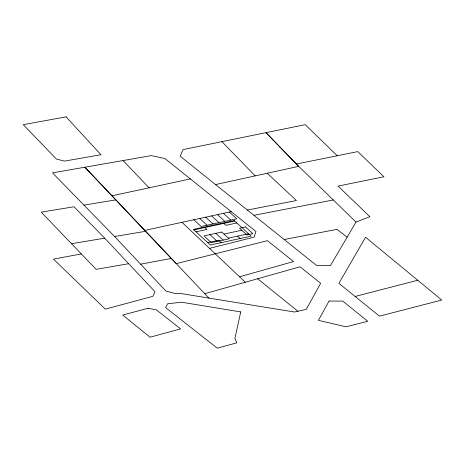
<?xml version="1.0" encoding="UTF-8"?>
<svg xmlns="http://www.w3.org/2000/svg" width="465" height="465" viewBox="0 0 465 465"><rect width="100%" height="100%" fill="white"/><g stroke="black" fill="none" stroke-linecap="round" stroke-linejoin="round"><path stroke-width="0.7" d="M347.14 237.167L356.021 222.055L369.878 216.702L338.009 186.093L383.945 176.781L357.771 151.596L296.321 164.035L266.021 132.659L183.018 149.591L180.199 156.257L316.729 265.591L330.406 265.631L347.14 237.167L336.945 229.35L284.202 239.539M239.568 276.797L293.514 261.557L267.433 240.672L176.252 263.643L84.874 167.22L52.504 172.864L114.57 236.505L165.883 290.991L175.148 293.543L181.141 293.572L294.438 312.009L306.261 309.399L320.647 283.295L300.047 266.794L204.757 293.7M355.126 296.472L417.744 280.25L441.75 300.035L379.492 316.159L338.886 283.359L365.56 237.266L417.744 280.25M209.512 248.368L254 237.156L255.988 231.494L164.93 158.536L151.363 155.612L84.874 167.22L144.76 230.402L231.215 211.645M215.539 184.564L298.704 166.354L266.021 132.659L305.203 124.655L337.235 155.758M193.922 229.879L234.738 221.026M196.015 231.808L206.942 229.437L204.85 227.507M236.83 222.956L225.903 225.327L223.81 223.398M223.991 234.081L241.765 230.227M207.727 242.614L218.655 240.242L221.247 242.631M228.385 238.132L248.543 233.761M111.96 195.806L190.383 178.926M247.368 210.041L296.449 200.537L267.23 173.253M253.942 215.301L333.289 199.962M81.329 253.925L53.481 259.115L105.328 309.132L152.973 296.281L155.008 291.741L104.689 238.161L73.993 206.762L41.257 212.15L96.127 269.351L128.683 263.702M140.628 264.172L171.318 258.418M71.54 243.712L104.689 238.161M114.57 236.505L145.621 231.314L208.93 298.1M83.909 205.135L115.837 199.874M257.645 278.762L297.879 311.248M229.373 212.046L236.697 218.8L201.147 226.507L193.829 219.753M223.45 213.33L230.768 220.085M217.527 214.615L224.845 221.369M237.615 236.133L240.202 238.522M211.598 215.9L218.922 222.654M205.675 217.184L212.999 223.938M199.752 218.469L207.07 225.223M215.859 233.331L223.177 240.085M209.936 234.616L217.254 241.37M181.984 222.322L245.334 282.255M296.321 164.035L356.021 222.055M221.904 141.656L255.18 175.88M123.045 160.559L149.062 187.819M240.731 311.916L234.912 338.439L236.836 342.827L217.254 348.157L165.557 307.545L167.702 303.726L181.606 302.233L240.731 311.916M329.057 301.047L318.409 320.344L345.966 326.79L367.774 321.303L342.775 301.111L329.057 301.047M147.946 308.312L122.702 315.043L150.067 337.201L180.6 328.895L156.194 309.742L147.946 308.312M234.244 220.567L193.428 229.419L210.314 245.003L251.129 236.15L234.244 220.567M221.782 232.047L204.007 235.9L211.331 242.654L229.106 238.795L221.782 232.047M245.479 226.903L239.556 228.187L246.874 234.941L252.803 233.657L245.479 226.903M66.077 116.843L23.25 124.672L56.48 159.094L64.496 161.099L100.975 154.74L66.077 116.843"/></g></svg>
